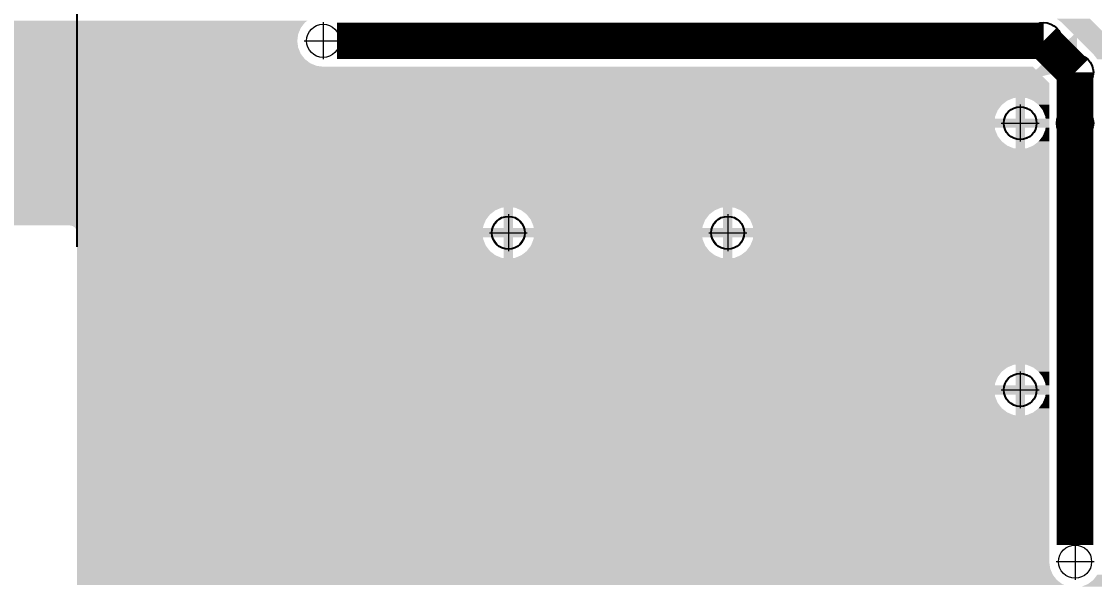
# Model space of a CAD drawing. Header units: millimetres. Extents: x -3633 to 871, y -630 to 261.
# Drawn here: x -1272.7 to -1213.8, y 140.4 to 171.3 of the extents above; entities that cross this region are included whole.
import ezdxf

# ---------------------------------------------------------------- set-up
doc = ezdxf.new("R2010")
doc.units = ezdxf.units.MM
for name, color, linetype in [('DRILL', 7, 'Continuous'), ('DRILL GOST', 7, 'Continuous'), ('TOP_LAYER', 7, 'Continuous'), ('TOP_PASTE', 8, 'Continuous')]:
    doc.layers.add(name, color=color, linetype=linetype)
doc.layers.add('Размерные линии', color=7, linetype='Continuous', lineweight=15)
doc.styles.add('Main', font='isocpeur.ttf', dxfattribs={"height": 3})
doc.dimstyles.new('ISO-25', dxfattribs={"dimtxt": 3, "dimasz": 4, "dimexe": 1.25, "dimexo": 0.625, "dimtad": 1, "dimtoh": 1, "dimtxsty": 'Main', "dimcen": 2.5, "dimadec": 0, "dimazin": 0, "dimtfac": 1, "dimtmove": 0, "dimatfit": 3, "dimfxl": 1, "dimarcsym": 0})

# ---------------------------------------------------------------- blocks, each defined once
blk = doc.blocks.new('ROUND_26')
blk.add_circle((0, 0), 0.0177)
blk = doc.blocks.new('ROUND_3')
blk.add_circle((0, 0), 0.0197)
blk = doc.blocks.new('*D87')
at = {"layer": 'Defpoints', "color": 0, "transparency": 16777216}
for p in [(-1309.886, 239.974), (-1309.886, 120.364), (-1089.037, 120.364)]:
    blk.add_point(p, dxfattribs=at)
at = {"layer": 'Размерные линии', "color": 0, "lineweight": -2, "transparency": 16777216}
for p, q in [((-1309.886, 120.989), (-1309.886, 241.224)), ((-1089.037, 120.989), (-1089.037, 241.224)), ((-1093.037, 239.974), (-1305.886, 239.974))]:
    blk.add_line(p, q, dxfattribs=at)
at = {"layer": 'Размерные линии', "color": 0, "transparency": 16777216}
for points in [[(-1305.886, 240.64), (-1305.886, 239.307), (-1309.886, 239.974)], [(-1093.037, 240.64), (-1093.037, 239.307), (-1089.037, 239.974)]]:
    blk.add_solid(points, dxfattribs=at)
at = {"layer": 'Размерные линии', "color": 0, "transparency": 16777216, "insert": (-1199.462, 242.099), "char_height": 3, "attachment_point": 5, "style": 'Main'}
blk.add_mtext('%%C110{\\H0.58x;\\S^ -0,9;}', dxfattribs=at)
blk = doc.blocks.new('*D90')
at = {"layer": 'Defpoints', "color": 0, "transparency": 16777216}
for p in [(-1269.682, 231.569), (-1269.682, 158.343), (-1290.58, 157.773)]:
    blk.add_point(p, dxfattribs=at)
at = {"layer": 'Размерные линии', "color": 0, "lineweight": -2, "transparency": 16777216}
for p, q in [((-1290.58, 158.398), (-1290.58, 232.819)), ((-1269.682, 158.968), (-1269.682, 232.819)), ((-1286.58, 231.569), (-1273.682, 231.569))]:
    blk.add_line(p, q, dxfattribs=at)
at = {"layer": 'Размерные линии', "color": 0, "transparency": 16777216}
for points in [[(-1286.58, 232.236), (-1286.58, 230.903), (-1290.58, 231.569)], [(-1273.682, 232.236), (-1273.682, 230.903), (-1269.682, 231.569)]]:
    blk.add_solid(points, dxfattribs=at)
at = {"layer": 'Размерные линии', "color": 0, "lineweight": 25, "transparency": 16777216, "insert": (-1280, 233.694), "char_height": 3, "width": 3, "attachment_point": 5, "style": 'Main'}
blk.add_mtext('10{\\H0.7x;\\S*^ ;}', dxfattribs=at)

msp = doc.modelspace()

# ---------------------------------------------------------------- hatches: boundary and pattern name
h = msp.add_hatch(color=256)
h.dxf.hatch_style = 1
h.paths.add_polyline_path([(-1233.402, 64.09), (-1233.519, 63.803), (-1233.122, 63.808)])
h.paths.add_polyline_path([(-1230.139, 63.76), (-1230.417, 64.053), (-1230.533, 63.76)])
h.paths.add_polyline_path([(-1230.442, 66.506), (-1230.442, 66.487), (-1230.166, 66.209), (-1230.049, 66.487)])
h.paths.add_polyline_path([(-1227.247, 66.234), (-1227.665, 66.234), (-1227.383, 65.951)])
h.paths.add_polyline_path([(-1218.729, 67.018), (-1219.377, 67.717), (-1219.731, 66.985)])
h.paths.add_polyline_path([(-1233.291, 29.039), (-1234.021, 28.374), (-1233.291, 28.031)])
h.paths.add_polyline_path([(-1193.249, 18.254), (-1193.265, 17.863), (-1192.968, 17.984)])
h.paths.add_polyline_path([(-1191.229, 20.274), (-1190.956, 19.993), (-1190.828, 20.289)])
h.paths.add_polyline_path([(-1191.229, 59.689), (-1190.838, 59.682), (-1190.957, 59.982)])
h.paths.add_polyline_path([(-1201.227, 65.626), (-1200.937, 65.918), (-1201.244, 66.022)])
h.paths.add_polyline_path([(-1170.468, 65.638), (-1170.269, 65.852), (-1170.556, 65.857)])
h.paths.add_polyline_path([(-1173.277, 65.453), (-1173.047, 65.647), (-1173.345, 65.663)])
h.paths.add_polyline_path([(-1195.632, 85.942), (-1195.552, 85.721), (-1195.341, 85.931)])
h.paths.add_polyline_path([(-1169.982, 100.828), (-1170.057, 101.05), (-1170.269, 100.83)])
h.paths.add_polyline_path([(-1173.047, 100.578), (-1172.752, 100.574), (-1172.844, 100.792)])
h.paths.add_polyline_path([(-1188.153, 115.26), (-1187.946, 115.477), (-1188.239, 115.477)])
h.paths.add_polyline_path([(-1185.991, 116.135), (-1185.797, 116.358), (-1186.087, 116.358)])
h.paths.add_polyline_path([(-1195.129, 112.223), (-1195.341, 112.013), (-1195.042, 112.005)])
h.paths.add_polyline_path([(-1197.795, 114.758), (-1197.795, 114.467), (-1197.577, 114.683)])
h.paths.add_polyline_path([(-1204.613, 114.467), (-1204.829, 114.258), (-1204.599, 114.17)])
h.paths.add_polyline_path([(-1209.875, 119.434), (-1209.783, 119.217), (-1209.577, 119.43)])
h.paths.add_polyline_path([(-1202.754, 121.81), (-1202.474, 121.935), (-1202.752, 122.208)])
h.paths.add_polyline_path([(-1197.739, 130.105), (-1198.026, 130.376), (-1198.045, 129.979)])
h.paths.add_polyline_path([(-1190.037, 135.321), (-1190.324, 135.202), (-1190.038, 134.921)])
h.paths.add_polyline_path([(-1175.897, 134.921), (-1175.915, 134.532), (-1175.611, 134.647)])
h.paths.add_polyline_path([(-1177.96, 136.646), (-1177.971, 136.253), (-1177.668, 136.38)])
h.paths.add_polyline_path([(-1179.402, 139.71), (-1179.685, 139.972), (-1179.699, 139.582)])
h.paths.add_polyline_path([(-1188.43, 139.972), (-1188.43, 140.387), (-1188.728, 140.225)])
h.paths.add_polyline_path([(-1162.248, 164.521), (-1162.149, 164.016), (-1161.785, 164.373)])
h.paths.add_polyline_path([(-1160.278, 162.686), (-1160.395, 162.98), (-1160.673, 162.699)])
h.paths.add_polyline_path([(-1164.961, 159.184), (-1165.239, 159.467), (-1165.357, 159.178)])
h.paths.add_polyline_path([(-1160.275, 150.145), (-1160.673, 150.145), (-1160.395, 149.864)])
h.paths.add_polyline_path([(-1162.872, 151.339), (-1163.27, 151.336), (-1162.991, 151.053)])
h.paths.add_polyline_path([(-1164.681, 154.413), (-1164.564, 154.698), (-1164.961, 154.696)])
h.paths.add_polyline_path([(-1185.797, 145.657), (-1185.624, 145.48), (-1185.534, 145.676)])
h.paths.add_polyline_path([(-1188.455, 146.769), (-1188.704, 146.769), (-1188.529, 146.594)])
h.paths.add_polyline_path([(-1153.313, 170.77), (-1153.301, 169.77), (-1152.594, 170.463)])
h.paths.add_polyline_path([(-1214.786, 168.798), (-1214.767, 170.779), (-1217.643, 168.105)])
h.paths.add_polyline_path([(-1214.756, 147.746), (-1215.486, 148.04), (-1215.486, 147.043)])

# ---------------------------------------------------------------- linework, layer by layer
at = {"layer": 'DRILL', "lineweight": 0}
for p, q in [((-1256.17, 171.298), (-1256.17, 169.276)), ((-1257.212, 170.279), (-1255.128, 170.279)), ((-1217.886, 166.778), (-1217.886, 164.757)), ((-1218.927, 165.759), (-1216.844, 165.759)), ((-1245.996, 160.755), (-1245.996, 158.733)), ((-1233.949, 160.755), (-1233.949, 158.733)), ((-1247.038, 159.735), (-1244.955, 159.735)), ((-1234.99, 159.735), (-1232.907, 159.735)), ((-1217.886, 152.121), (-1217.886, 150.099)), ((-1218.927, 151.102), (-1216.844, 151.102)), ((-1214.874, 142.684), (-1214.874, 140.662)), ((-1215.916, 141.672), (-1213.833, 141.672))]:
    msp.add_line(p, q, dxfattribs=at)
at = {"layer": 'DRILL GOST', "lineweight": 0}
for centre in [(-1256.17, 170.279), (-1217.886, 165.759), (-1245.996, 159.735), (-1233.949, 159.735), (-1217.886, 151.102), (-1214.874, 141.665)]:
    msp.add_circle(centre, 0.911, dxfattribs=at)
at = {"layer": 'TOP_LAYER', "const_width": 2.008, "elevation": 0}
for points in [[(-1255.402, 170.279), (-1216.601, 170.279)], [(-1216.601, 170.279), (-1214.874, 168.552)], [(-1214.874, 165.759), (-1214.874, 168.552)], [(-1214.874, 142.575), (-1214.874, 165.759)]]:
    msp.add_lwpolyline(points, dxfattribs=at)
at = {"layer": 'TOP_PASTE'}
msp.add_circle((-1199.816, 119.572), 110, dxfattribs=at)
for points in [[(-1215.598, 171.281), (-1215.892, 171.507), (-1213.844, 171.281), (-1214.069, 171.507)], [(-1297.392, 170.646), (-1297.217, 170.988), (-1257.539, 170.646), (-1257.398, 170.988)], [(-1297.217, 170.988), (-1297.068, 171.281), (-1257.398, 170.988), (-1257.172, 171.281)], [(-1297.068, 171.281), (-1297.01, 171.394), (-1257.172, 171.281), (-1257.025, 171.394)], [(-1214.271, 169.954), (-1215.598, 171.281), (-1212.517, 169.954), (-1213.844, 171.281)], [(-1297.579, 170.279), (-1297.392, 170.646), (-1257.588, 170.279), (-1257.539, 170.646)], [(-1297.94, 169.57), (-1297.766, 169.912), (-1257.398, 169.57), (-1257.539, 169.912)], [(-1297.766, 169.912), (-1297.579, 170.279), (-1257.539, 169.912), (-1257.588, 170.279)], [(-1213.872, 169.554), (-1214.271, 169.954), (-1212.517, 169.554), (-1212.517, 169.954)], [(-1298.204, 169.051), (-1298.089, 169.276), (-1256.879, 169.051), (-1257.172, 169.276)], [(-1298.089, 169.276), (-1297.94, 169.57), (-1257.172, 169.276), (-1257.398, 169.57)], [(-1213.646, 169.261), (-1213.872, 169.554), (-1212.517, 169.261), (-1212.517, 169.554)], [(-1298.758, 167.965), (-1298.301, 168.861), (-1216.292, 167.965), (-1217.188, 168.861)], [(-1298.301, 168.861), (-1298.276, 168.909), (-1256.17, 168.861), (-1256.537, 168.909)], [(-1298.276, 168.909), (-1298.204, 169.051), (-1256.537, 168.909), (-1256.879, 169.051)], [(-1298.83, 167.823), (-1298.758, 167.965), (-1216.292, 167.823), (-1216.292, 167.965)], [(-1299.14, 167.151), (-1298.83, 167.823), (-1216.292, 167.151), (-1216.292, 167.823)], [(-1299.317, 166.767), (-1299.213, 166.994), (-1218.894, 166.767), (-1218.599, 166.994)], [(-1299.213, 166.994), (-1299.147, 167.136), (-1218.599, 166.994), (-1218.255, 167.136)], [(-1299.147, 167.136), (-1299.14, 167.151), (-1218.255, 167.136), (-1218.141, 167.151)], [(-1218.141, 166.014), (-1218.141, 167.151), (-1217.631, 166.014), (-1217.631, 167.151)], [(-1217.517, 167.136), (-1217.631, 167.151), (-1216.292, 167.136), (-1216.292, 167.151)], [(-1217.173, 166.994), (-1217.517, 167.136), (-1216.292, 166.994), (-1216.292, 167.136)], [(-1216.878, 166.767), (-1217.173, 166.994), (-1216.292, 166.767), (-1216.292, 166.994)], [(-1299.612, 166.128), (-1299.453, 166.472), (-1219.263, 166.128), (-1219.121, 166.472)], [(-1299.453, 166.472), (-1299.317, 166.767), (-1219.121, 166.472), (-1218.894, 166.767)], [(-1216.651, 166.472), (-1216.878, 166.767), (-1216.292, 166.472), (-1216.292, 166.767)], [(-1216.509, 166.128), (-1216.651, 166.472), (-1216.292, 166.128), (-1216.292, 166.472)], [(-1299.899, 165.504), (-1299.664, 166.014), (-1216.292, 165.504), (-1216.292, 166.014)], [(-1299.664, 166.014), (-1299.612, 166.128), (-1219.278, 166.014), (-1219.263, 166.128)], [(-1216.494, 166.014), (-1216.509, 166.128), (-1216.292, 166.014), (-1216.292, 166.128)], [(-1300.247, 164.751), (-1300.111, 165.046), (-1218.894, 164.751), (-1219.121, 165.046)], [(-1300.111, 165.046), (-1299.952, 165.39), (-1219.121, 165.046), (-1219.263, 165.39)], [(-1299.952, 165.39), (-1299.899, 165.504), (-1219.263, 165.39), (-1219.278, 165.504)], [(-1218.141, 164.367), (-1218.141, 165.504), (-1217.631, 164.367), (-1217.631, 165.504)], [(-1216.878, 164.751), (-1216.651, 165.046), (-1216.292, 164.751), (-1216.292, 165.046)], [(-1216.651, 165.046), (-1216.509, 165.39), (-1216.292, 165.046), (-1216.292, 165.39)], [(-1216.509, 165.39), (-1216.494, 165.504), (-1216.292, 165.39), (-1216.292, 165.504)], [(-1300.417, 164.382), (-1300.351, 164.524), (-1218.255, 164.382), (-1218.599, 164.524)], [(-1300.351, 164.524), (-1300.247, 164.751), (-1218.599, 164.524), (-1218.894, 164.751)], [(-1217.517, 164.382), (-1217.173, 164.524), (-1216.292, 164.382), (-1216.292, 164.524)], [(-1217.173, 164.524), (-1216.878, 164.751), (-1216.292, 164.524), (-1216.292, 164.751)], [(-1301.788, 161.128), (-1300.646, 163.885), (-1216.292, 161.128), (-1216.292, 163.885)], [(-1300.646, 163.885), (-1300.424, 164.367), (-1216.292, 163.885), (-1216.292, 164.367)], [(-1300.424, 164.367), (-1300.417, 164.382), (-1218.141, 164.367), (-1218.255, 164.382)], [(-1217.631, 164.367), (-1217.517, 164.382), (-1216.292, 164.367), (-1216.292, 164.382)], [(-1301.948, 160.744), (-1301.854, 160.97), (-1247.004, 160.744), (-1246.709, 160.97)], [(-1301.854, 160.97), (-1301.795, 161.113), (-1246.709, 160.97), (-1246.365, 161.113)], [(-1301.795, 161.113), (-1301.788, 161.128), (-1246.365, 161.113), (-1246.251, 161.128)], [(-1246.251, 159.99), (-1246.251, 161.128), (-1245.741, 159.99), (-1245.741, 161.128)], [(-1245.627, 161.113), (-1245.741, 161.128), (-1234.318, 161.113), (-1234.204, 161.128)], [(-1245.283, 160.97), (-1245.627, 161.113), (-1234.662, 160.97), (-1234.318, 161.113)], [(-1244.988, 160.744), (-1245.283, 160.97), (-1234.957, 160.744), (-1234.662, 160.97)], [(-1234.204, 159.99), (-1234.204, 161.128), (-1233.694, 159.99), (-1233.694, 161.128)], [(-1233.58, 161.113), (-1233.694, 161.128), (-1216.292, 161.113), (-1216.292, 161.128)], [(-1233.236, 160.97), (-1233.58, 161.113), (-1216.292, 160.97), (-1216.292, 161.113)], [(-1232.941, 160.744), (-1233.236, 160.97), (-1216.292, 160.744), (-1216.292, 160.97)], [(-1302.196, 160.145), (-1302.07, 160.448), (-1247.357, 160.145), (-1247.231, 160.448)], [(-1302.07, 160.448), (-1301.948, 160.744), (-1247.231, 160.448), (-1247.004, 160.744)], [(-1244.761, 160.448), (-1244.988, 160.744), (-1235.184, 160.448), (-1234.957, 160.744)], [(-1244.619, 160.104), (-1244.761, 160.448), (-1235.326, 160.104), (-1235.184, 160.448)], [(-1232.714, 160.448), (-1232.941, 160.744), (-1216.292, 160.448), (-1216.292, 160.744)], [(-1232.572, 160.104), (-1232.714, 160.448), (-1216.292, 160.104), (-1216.292, 160.448)], [(-1269.935, 160.114), (-1270.091, 160.145), (-1247.369, 160.114), (-1247.357, 160.145)], [(-1269.921, 160.104), (-1269.935, 160.114), (-1247.373, 160.104), (-1247.369, 160.114)], [(-1269.802, 160.025), (-1269.921, 160.104), (-1247.384, 160.025), (-1247.373, 160.104)], [(-1269.779, 159.99), (-1269.802, 160.025), (-1247.388, 159.99), (-1247.384, 160.025)], [(-1269.713, 159.892), (-1269.779, 159.99), (-1216.292, 159.892), (-1216.292, 159.99)], [(-1269.682, 159.735), (-1269.713, 159.892), (-1216.292, 159.735), (-1216.292, 159.892)], [(-1269.682, 159.48), (-1269.682, 159.735), (-1216.292, 159.48), (-1216.292, 159.735)], [(-1244.604, 159.99), (-1244.619, 160.104), (-1235.341, 159.99), (-1235.326, 160.104)], [(-1232.557, 159.99), (-1232.572, 160.104), (-1216.292, 159.99), (-1216.292, 160.104)], [(-1269.682, 159.366), (-1269.682, 159.48), (-1247.373, 159.366), (-1247.388, 159.48)], [(-1269.682, 159.023), (-1269.682, 159.366), (-1247.231, 159.023), (-1247.373, 159.366)], [(-1246.251, 158.343), (-1246.251, 159.48), (-1245.741, 158.343), (-1245.741, 159.48)], [(-1244.761, 159.023), (-1244.619, 159.366), (-1235.184, 159.023), (-1235.326, 159.366)], [(-1244.619, 159.366), (-1244.604, 159.48), (-1235.326, 159.366), (-1235.341, 159.48)], [(-1234.204, 158.343), (-1234.204, 159.48), (-1233.694, 158.343), (-1233.694, 159.48)], [(-1232.714, 159.023), (-1232.572, 159.366), (-1216.292, 159.023), (-1216.292, 159.366)], [(-1232.572, 159.366), (-1232.557, 159.48), (-1216.292, 159.366), (-1216.292, 159.48)], [(-1269.682, 158.727), (-1269.682, 159.023), (-1247.004, 158.727), (-1247.231, 159.023)], [(-1269.682, 158.501), (-1269.682, 158.727), (-1246.709, 158.501), (-1247.004, 158.727)], [(-1245.283, 158.501), (-1244.988, 158.727), (-1234.662, 158.501), (-1234.957, 158.727)], [(-1244.988, 158.727), (-1244.761, 159.023), (-1234.957, 158.727), (-1235.184, 159.023)], [(-1233.236, 158.501), (-1232.941, 158.727), (-1216.292, 158.501), (-1216.292, 158.727)], [(-1232.941, 158.727), (-1232.714, 159.023), (-1216.292, 158.727), (-1216.292, 159.023)], [(-1269.682, 158.358), (-1269.682, 158.501), (-1246.365, 158.358), (-1246.709, 158.501)], [(-1269.682, 158.343), (-1269.682, 158.358), (-1246.251, 158.343), (-1246.365, 158.358)], [(-1269.682, 152.494), (-1269.682, 158.343), (-1216.292, 152.494), (-1216.292, 158.343)], [(-1245.741, 158.343), (-1245.627, 158.358), (-1234.204, 158.343), (-1234.318, 158.358)], [(-1245.627, 158.358), (-1245.283, 158.501), (-1234.318, 158.358), (-1234.662, 158.501)], [(-1233.694, 158.343), (-1233.58, 158.358), (-1216.292, 158.343), (-1216.292, 158.358)], [(-1233.58, 158.358), (-1233.236, 158.501), (-1216.292, 158.358), (-1216.292, 158.501)], [(-1269.682, 152.479), (-1269.682, 152.494), (-1218.255, 152.479), (-1218.141, 152.494)], [(-1269.682, 152.336), (-1269.682, 152.479), (-1218.599, 152.336), (-1218.255, 152.479)], [(-1269.682, 152.11), (-1269.682, 152.336), (-1218.894, 152.11), (-1218.599, 152.336)], [(-1269.682, 151.814), (-1269.682, 152.11), (-1219.121, 151.814), (-1218.894, 152.11)], [(-1218.141, 151.357), (-1218.141, 152.494), (-1217.631, 151.357), (-1217.631, 152.494)], [(-1217.517, 152.479), (-1217.631, 152.494), (-1216.292, 152.479), (-1216.292, 152.494)], [(-1217.173, 152.336), (-1217.517, 152.479), (-1216.292, 152.336), (-1216.292, 152.479)], [(-1216.878, 152.11), (-1217.173, 152.336), (-1216.292, 152.11), (-1216.292, 152.336)], [(-1216.651, 151.814), (-1216.878, 152.11), (-1216.292, 151.814), (-1216.292, 152.11)], [(-1269.682, 151.471), (-1269.682, 151.814), (-1219.263, 151.471), (-1219.121, 151.814)], [(-1269.682, 151.357), (-1269.682, 151.471), (-1219.278, 151.357), (-1219.263, 151.471)], [(-1216.509, 151.471), (-1216.651, 151.814), (-1216.292, 151.471), (-1216.292, 151.814)], [(-1216.494, 151.357), (-1216.509, 151.471), (-1216.292, 151.357), (-1216.292, 151.471)], [(-1269.682, 150.847), (-1269.682, 151.357), (-1216.292, 150.847), (-1216.292, 151.357)], [(-1269.682, 150.733), (-1269.682, 150.847), (-1219.263, 150.733), (-1219.278, 150.847)], [(-1269.682, 150.389), (-1269.682, 150.733), (-1219.121, 150.389), (-1219.263, 150.733)], [(-1269.682, 150.093), (-1269.682, 150.389), (-1218.894, 150.093), (-1219.121, 150.389)], [(-1218.141, 149.709), (-1218.141, 150.847), (-1217.631, 149.709), (-1217.631, 150.847)], [(-1216.878, 150.093), (-1216.651, 150.389), (-1216.292, 150.093), (-1216.292, 150.389)], [(-1216.651, 150.389), (-1216.509, 150.733), (-1216.292, 150.389), (-1216.292, 150.733)], [(-1216.509, 150.733), (-1216.494, 150.847), (-1216.292, 150.733), (-1216.292, 150.847)], [(-1269.682, 149.867), (-1269.682, 150.093), (-1218.599, 149.867), (-1218.894, 150.093)], [(-1269.682, 149.724), (-1269.682, 149.867), (-1218.255, 149.724), (-1218.599, 149.867)], [(-1269.682, 149.709), (-1269.682, 149.724), (-1218.141, 149.709), (-1218.255, 149.724)], [(-1269.682, 141.665), (-1269.682, 149.709), (-1216.292, 141.665), (-1216.292, 149.709)], [(-1217.631, 149.709), (-1217.517, 149.724), (-1216.292, 149.709), (-1216.292, 149.724)], [(-1217.517, 149.724), (-1217.173, 149.867), (-1216.292, 149.724), (-1216.292, 149.867)], [(-1217.173, 149.867), (-1216.878, 150.093), (-1216.292, 149.867), (-1216.292, 150.093)], [(-1269.682, 141.298), (-1269.682, 141.665), (-1216.243, 141.298), (-1216.292, 141.665)], [(-1269.682, 140.956), (-1269.682, 141.298), (-1216.102, 140.956), (-1216.243, 141.298)], [(-1269.682, 140.662), (-1269.682, 140.956), (-1215.877, 140.662), (-1216.102, 140.956)], [(-1213.872, 140.662), (-1213.646, 140.956), (-1209.928, 140.662), (-1210.221, 140.956)], [(-1269.682, 140.437), (-1269.682, 140.662), (-1215.583, 140.437), (-1215.877, 140.662)], [(-1269.682, 140.383), (-1269.682, 140.437), (-1215.452, 140.383), (-1215.583, 140.437)], [(-1214.507, 140.295), (-1214.165, 140.437), (-1209.561, 140.295), (-1209.702, 140.437)], [(-1214.165, 140.437), (-1213.872, 140.662), (-1209.702, 140.437), (-1209.928, 140.662)]]:
    msp.add_solid(points, dxfattribs=at)

# ---------------------------------------------------------------- block references
at = {"layer": 'TOP_LAYER', "xscale": 51, "yscale": 51, "zscale": 51}
for name, p in [('ROUND_3', (-1216.601, 170.279)), ('ROUND_3', (-1216.601, 170.279)), ('ROUND_3', (-1214.874, 168.552)), ('ROUND_3', (-1214.874, 168.552)), ('ROUND_26', (-1217.886, 165.759)), ('ROUND_3', (-1214.874, 165.759)), ('ROUND_3', (-1214.874, 165.759)), ('ROUND_26', (-1214.874, 165.759)), ('ROUND_26', (-1245.996, 159.735)), ('ROUND_26', (-1233.949, 159.735)), ('ROUND_26', (-1217.886, 151.102))]:
    msp.add_blockref(name, p, dxfattribs=at)

# ---------------------------------------------------------------- dimensions: what is measured, and where the dimension line sits
at = {"layer": 'Размерные линии'}
dim = msp.add_linear_dim(base=(-1309.886, 239.974), p1=(-1089.037, 120.364), p2=(-1309.886, 120.364), text='%%C110{\\H0.58x;\\S^ -0,9;}', dimstyle='ISO-25', override={"dimtxsty": 'Main'}, dxfattribs=at)
dim.commit()
dim.dimension.update_dxf_attribs({"geometry": '*D87', "text_midpoint": (-1199.462, 239.974), "dimtype": 160})
at = {"layer": 'Размерные линии', "lineweight": 25}
dim = msp.add_linear_dim(base=(-1269.682, 231.569), p1=(-1290.58, 157.773), p2=(-1269.682, 158.343), text='10{\\H0.7x;\\S*^ ;}', dimstyle='ISO-25', dxfattribs=at)
dim.commit()
dim.dimension.update_dxf_attribs({"geometry": '*D90', "text_midpoint": (-1280, 231.569), "dimtype": 160})

doc.saveas('drawing.dxf')
